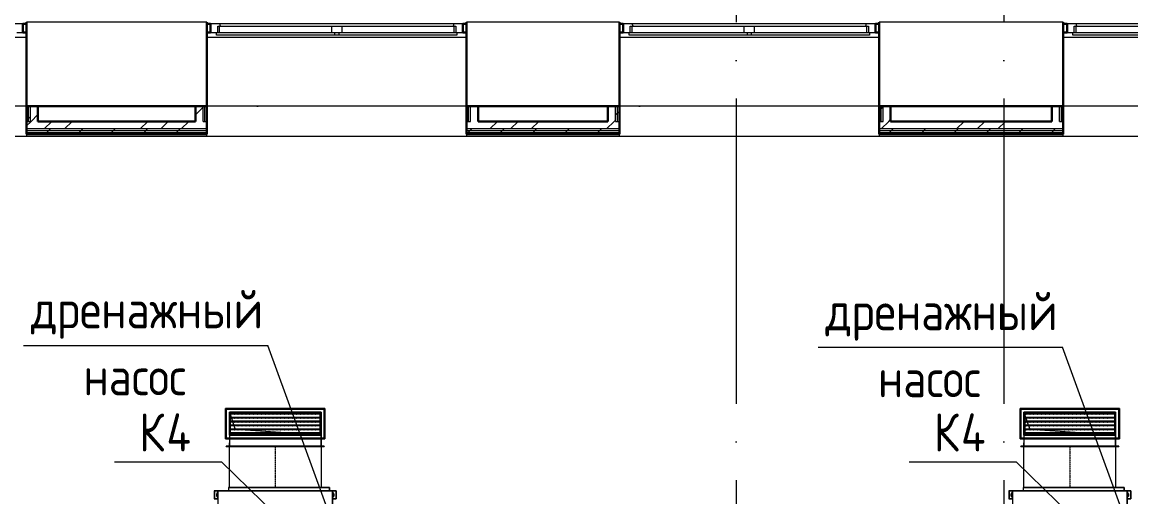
# Model space of a CAD drawing. Header units: millimetres. Extents: x -88595 to 880822, y -1054509 to -148035.
# Drawn here: x 410340 to 417595, y -270612 to -267502 of the extents above; entities that cross this region are included whole.
import ezdxf

# ---------------------------------------------------------------- set-up
doc = ezdxf.new("R2010")
doc.units = ezdxf.units.MM
doc.linetypes.add('$7$ADSK_Осевая', pattern=[14, 10, -2, 0, -2])
doc.linetypes.add('ADSK_Линия сетки', pattern=[25, 20, -2.5, 0, -2.5])
for name, color, linetype, lineweight in [('_ Окна', 7, 'Continuous', 30), ('Аннотация', 7, 'Continuous', 20), ('Воздуховоды', 7, 'Continuous', 18), ('Марки', 7, 'Continuous', 20), ('Оборудование', 7, 'Continuous', 18), ('Ограждение', 7, 'Continuous', 9), ('Окна', 7, 'Continuous', 9), ('Оси', 7, 'Continuous', 9), ('Стены внутренние', 7, 'Continuous', 18), ('Стены наружные', 7, 'Continuous', 18), ('Стены штриховка', 7, 'Continuous', 9)]:
    doc.layers.add(name, color=color, linetype=linetype, lineweight=lineweight)
doc.styles.add('$5$GOST Common', font='GOST_Common.ttf', dxfattribs={"width": 0.9, "height": 250})

# ---------------------------------------------------------------- blocks, each defined once
blk = doc.blocks.new('$0$ADSK_Канальный блок кондиционера1 - AD122MJERAB-3267588-В_Координация_3 этаж ОВ3')
at = {"layer": 'Оборудование', "color": 150, "true_color": 0x0080ff}
for p, q in [((-399, 697), (-399, 645)), ((-397, 697), (-399, 697)), ((-397, 697), (-399, 697)), ((-399, 697), (-399, 645)), ((-397, 697), (-396, 697)), ((-397, 697), (-375, 697)), ((-397, 697), (-397, 645)), ((-375, 697), (-396, 697)), ((-383, 663), (-383, 679)), ((-383, 679), (-383, 663)), ((375, 697), (-375, 697)), ((-375, 697), (375, 697)), ((-375, 697), (-375, 0)), ((-375, 697), (-375, 0)), ((-375, 697), (-375, 685.9)), ((-375, 685.9), (-375, 697)), ((-375, 656.1), (-375, 645)), ((-375, 645), (-375, 656.1)), ((355, 720), (-305, 720)), ((-305, 720), (355, 720)), ((-305, 720), (-305, 697)), ((-305, 720), (-305, 697)), ((355, 697), (-305, 697)), ((-305, 697), (355, 697)), ((355, 697), (355, 720)), ((355, 720), (355, 697)), ((375, 0), (375, 697)), ((375, 697), (375, 0)), ((375, 697), (397, 697)), ((396, 697), (375, 697)), ((375, 697), (375, 685.9)), ((375, 685.9), (375, 697)), ((375, 656.1), (375, 645)), ((375, 645), (375, 656.1)), ((383, 663), (383, 679)), ((383, 679), (383, 663)), ((396, 697), (397, 697)), ((399, 697), (397, 697)), ((399, 697), (397, 697)), ((397, 697), (397, 645)), ((399, 645), (399, 697)), ((399, 697), (399, 645)), ((-399, 645), (-397, 645)), ((-399, 645), (-397, 645)), ((-375, 645), (-397, 645)), ((-396, 645), (-397, 645)), ((-396, 645), (-375, 645)), ((375, 645), (396, 645)), ((397, 645), (375, 645)), ((432, 587.3), (375, 587.3)), ((375, 587.3), (375, 574.6)), ((375, 587.3), (375, 574.6)), ((397, 645), (396, 645)), ((397, 645), (399, 645)), ((397, 645), (399, 645)), ((432, 574.6), (432, 587.3)), ((432, 574.6), (432, 587.3)), ((375, 574.6), (432, 574.6)), ((432, 514.2), (375, 514.2)), ((375, 514.2), (375, 507.8)), ((375, 514.2), (375, 507.8)), ((432, 507.8), (432, 514.2)), ((432, 507.8), (432, 514.2)), ((375, 507.8), (432, 507.8)), ((400, 439.5), (375, 439.5)), ((375, 439.5), (375, 414.5)), ((375, 439.5), (375, 414.5)), ((400, 414.5), (400, 439.5)), ((400, 414.5), (400, 439.5)), ((375, 414.5), (400, 414.5)), ((375, 287), (375, 87)), ((465, 287), (375, 287)), ((375, 287), (465, 287)), ((375, 87), (375, 287)), ((465, 87), (465, 287)), ((465, 287), (465, 87)), ((375, 87), (465, 87)), ((465, 87), (375, 87)), ((-399, 72), (-399, 0)), ((-397, 72), (-399, 72)), ((-397, 72), (-399, 72)), ((-399, 72), (-399, 0)), ((-399, 0), (-397, 0)), ((-399, 0), (-397, 0)), ((-397, 72), (-396, 72)), ((-397, 72), (-375, 72)), ((-397, 72), (-397, 0)), ((-375, 0), (-397, 0)), ((-396, 0), (-397, 0)), ((-375, 72), (-396, 72)), ((-396, 0), (-375, 0)), ((-383, 38), (-383, 54)), ((-383, 54), (-383, 38)), ((-375, 60.9), (-375, 72)), ((-375, 72), (-375, 60.9)), ((-375, 0), (-375, 31.1)), ((-375, 31.1), (-375, 0)), ((375, 0), (-375, 0)), ((-375, 0), (375, 0)), ((355, 0), (-305, 0)), ((-305, 0), (355, 0)), ((-305, 0), (-305, -5)), ((-305, 0), (-305, -5)), ((355, -5), (355, 0)), ((355, 0), (355, -5)), ((375, 72), (397, 72)), ((396, 72), (375, 72)), ((375, 60.9), (375, 72)), ((375, 72), (375, 60.9)), ((375, 0), (375, 31.1)), ((375, 31.1), (375, 0)), ((375, 0), (396, 0)), ((397, 0), (375, 0)), ((383, 38), (383, 54)), ((383, 54), (383, 38)), ((396, 72), (397, 72)), ((397, 0), (396, 0)), ((399, 72), (397, 72)), ((399, 72), (397, 72)), ((397, 72), (397, 0)), ((397, 0), (399, 0)), ((397, 0), (399, 0)), ((399, 0), (399, 72)), ((399, 72), (399, 0)), ((355, -5), (-305, -5)), ((-305, -5), (355, -5))]:
    blk.add_line(p, q, dxfattribs=at)
for centre, start, end in [((-376, 679), 81.78679, 180), ((-376, 679), 81.78679, 180), ((-376, 663), 180, 278.21321), ((-376, 663), 180, 278.21321), ((376, 679), 0, 98.21321), ((376, 679), 0, 98.21321), ((376, 663), 261.78679, 0), ((376, 663), 261.78679, 0), ((-376, 54), 81.78679, 180), ((-376, 54), 81.78679, 180), ((-376, 38), 180, 278.21321), ((-376, 38), 180, 278.21321), ((376, 54), 0, 98.21321), ((376, 54), 0, 98.21321), ((376, 38), 261.78679, 360), ((376, 38), 261.78679, 360)]:
    blk.add_arc(centre, 7, start, end, dxfattribs=at)
blk = doc.blocks.new('$0$ADSK_Решетка вентиляционная жалюзийная_Приточная2 - Решетка приточная_Однорядная-4279700-В_Координация_3 этаж ОВ3')
at = {"layer": 'Воздуховоды', "lineweight": 9, "true_color": 0xffffff}
h = blk.add_hatch(dxfattribs=at)
h.set_pattern_fill('FP_29', style=0, pattern_type=2)
h.set_pattern_definition([(180, (7207.025, 25279.722), (3e-15, 25.4), [25.4, 0, 0, 0]), (180, (7207.025, 25284.802), (3e-15, 25.4), [25.4, 0, 0, 0])])
h.paths.add_polyline_path([(7502, 25199.6), (7502, 25339.6), (6912, 25339.6), (6912, 25199.6)])
at = {"layer": 'Воздуховоды', "color": 140, "true_color": 0x1bb3e4}
for p, q in [((6882, 25169.6), (6882, 25369.6)), ((6882, 25369.6), (7532, 25369.6)), ((7532, 25369.6), (6882, 25369.6)), ((6882, 25369.6), (6882, 25169.6)), ((6907, 25194.6), (6907, 25344.6)), ((6907, 25344.6), (7507, 25344.6)), ((7507, 25344.6), (6907, 25344.6)), ((6907, 25344.6), (6907, 25194.6)), ((7502, 25339.6), (6912, 25339.6)), ((6912, 25339.6), (6912, 25199.6)), ((6912, 25199.6), (6912, 25339.6)), ((6912, 25339.6), (7502, 25339.6)), ((6912, 25199.6), (6912, 25339.6)), ((6912, 25339.6), (7502, 25339.6)), ((7502, 25339.6), (6912, 25339.6)), ((6912, 25339.6), (6912, 25199.6)), ((7502, 25199.6), (7502, 25339.6)), ((7502, 25339.6), (7502, 25199.6)), ((7502, 25339.6), (7502, 25199.6)), ((7502, 25199.6), (7502, 25339.6)), ((7507, 25344.6), (7507, 25194.6)), ((7507, 25194.6), (7507, 25344.6)), ((7532, 25369.6), (7532, 25169.6)), ((7532, 25169.6), (7532, 25369.6)), ((7507, 25194.6), (6907, 25194.6)), ((6907, 25194.6), (7507, 25194.6)), ((6912, 25199.6), (7502, 25199.6)), ((7502, 25199.6), (6912, 25199.6)), ((7502, 25199.6), (6912, 25199.6)), ((6912, 25199.6), (7502, 25199.6)), ((7532, 25169.6), (6882, 25169.6)), ((6882, 25169.6), (7532, 25169.6))]:
    blk.add_line(p, q, dxfattribs=at)
blk = doc.blocks.new('$0$ADSK_Отвод_Прямоугольный1 - Стандарт-4055406-В_Координация_3 этаж ОВ3')
at = {"layer": 'Воздуховоды', "color": 140, "true_color": 0x1bb3e4}
for p, q in [((6887, 23876.6), (7527, 23876.6)), ((7527, 23876.6), (6887, 23876.6)), ((6887, 23874.6), (6887, 23876.6)), ((6887, 23876.6), (6887, 23874.6)), ((6887, 23874.6), (7527, 23874.6)), ((7527, 23874.6), (6887, 23874.6)), ((6907, 23851.6), (6907, 23876.6)), ((6907, 23876.6), (7507, 23876.6)), ((7507, 23876.6), (6907, 23876.6)), ((6907, 23876.6), (6907, 23851.6)), ((6907, 23876.6), (7507, 23876.6)), ((7507, 23876.6), (6907, 23876.6)), ((6907, 23874.6), (6907, 23876.6)), ((6907, 23876.6), (6907, 23874.6)), ((6907, 23874.6), (7507, 23874.6)), ((7507, 23874.6), (6907, 23874.6)), ((7507, 23851.6), (7507, 23876.6)), ((7507, 23876.6), (7507, 23851.6)), ((7507, 23876.6), (7507, 23874.6)), ((7507, 23876.6), (7507, 23874.6)), ((7527, 23876.6), (7527, 23874.6)), ((7527, 23876.6), (7527, 23874.6)), ((7527, 23821.6), (6887, 23821.6)), ((6887, 23821.6), (6887, 23631.6)), ((6887, 23631.6), (6887, 23821.6)), ((6887, 23821.6), (7527, 23821.6)), ((6907, 23851.6), (6907, 23801.6)), ((6907, 23651.6), (6907, 23851.6)), ((6907, 23801.6), (6907, 23651.6)), ((6907, 23801.6), (7507, 23801.6)), ((6907, 23651.6), (6907, 23801.6)), ((6907, 23801.6), (7507, 23801.6)), ((7507, 23801.6), (6907, 23801.6)), ((6907, 23801.6), (6907, 23651.6)), ((7507, 23801.6), (7507, 23851.6)), ((7507, 23651.6), (7507, 23851.6)), ((7507, 23651.6), (7507, 23801.6)), ((7507, 23801.6), (7507, 23651.6)), ((7507, 23651.6), (7507, 23801.6)), ((7527, 23631.6), (7527, 23821.6)), ((7527, 23821.6), (7527, 23631.6)), ((6887, 23631.6), (7527, 23631.6)), ((7527, 23631.6), (6887, 23631.6)), ((6907, 23651.6), (7507, 23651.6)), ((7507, 23651.6), (6907, 23651.6)), ((7507, 23651.6), (6907, 23651.6)), ((6907, 23651.6), (7507, 23651.6))]:
    blk.add_line(p, q, dxfattribs=at)
blk = doc.blocks.new('$0$ADSK_M_Оборудование1 - ADSK_Марка_15-3198495-В_Координация_3 этаж ОВ3')
at = {"layer": 'Марки'}
blk.add_line((-3.5, 0), (3.5, 0), dxfattribs=at)
blk = doc.blocks.new('$0$ADSK_Аннотация_Текст_сВыноской - Текст с выноской-3264166-В_Координация_3 этаж ОВ3')
at = {"layer": 'Аннотация'}
blk.add_line((-8, 0), (8, 0), dxfattribs=at)
blk = doc.blocks.new('3 этаж')
at = {"layer": '_ Окна', "lineweight": 18}
for p, q in [((422223.9, 658913.9), (422164.5, 658913.9)), ((422185.9, 658855.9), (422223.9, 658855.9)), ((422223.9, 658855.9), (422223.9, 658913.9)), ((423513.3, 658913.9), (423453.9, 658913.9)), ((423453.9, 658913.9), (423453.9, 658855.9)), ((423453.9, 658855.9), (423491.9, 658855.9)), ((423499.9, 658855.9), (423499.9, 658896.9)), ((423499.9, 658896.9), (423511.9, 658896.9)), ((423517.9, 658896.9), (423513.3, 658913.9)), ((425044.5, 658913.9), (425039.9, 658896.9)), ((425103.9, 658913.9), (425044.5, 658913.9)), ((425045.9, 658896.9), (425057.9, 658896.9)), ((425057.9, 658896.9), (425057.9, 658855.9)), ((425065.9, 658855.9), (425103.9, 658855.9)), ((425103.9, 658855.9), (425103.9, 658913.9)), ((426213.3, 658913.9), (426153.9, 658913.9)), ((426153.9, 658913.9), (426153.9, 658855.9)), ((426153.9, 658855.9), (426191.9, 658855.9)), ((426199.9, 658855.9), (426199.9, 658896.9)), ((426199.9, 658896.9), (426211.9, 658896.9)), ((426217.9, 658896.9), (426213.3, 658913.9)), ((427744.5, 658913.9), (427739.9, 658896.9)), ((427803.9, 658913.9), (427744.5, 658913.9)), ((427745.9, 658896.9), (427757.9, 658896.9)), ((427757.9, 658896.9), (427757.9, 658855.9)), ((427765.9, 658855.9), (427803.9, 658855.9)), ((427803.9, 658855.9), (427803.9, 658913.9)), ((429118.3, 658913.9), (429058.9, 658913.9)), ((429058.9, 658913.9), (429058.9, 658855.9)), ((429058.9, 658855.9), (429096.9, 658855.9)), ((429104.9, 658855.9), (429104.9, 658896.9)), ((429104.9, 658896.9), (429116.9, 658896.9)), ((429122.9, 658896.9), (429118.3, 658913.9))]:
    blk.add_line(p, q, dxfattribs=at)
at = {"layer": '_ Окна'}
for p, q in [((422248.9, 658913.9), (422223.9, 658913.9)), ((422223.9, 658913.9), (422223.9, 658855.9)), ((422223.9, 658855.9), (422248.9, 658855.9)), ((423453.9, 658913.9), (423428.9, 658913.9)), ((423428.9, 658855.9), (423453.9, 658855.9)), ((423453.9, 658855.9), (423453.9, 658913.9)), ((425128.9, 658913.9), (425103.9, 658913.9)), ((425103.9, 658913.9), (425103.9, 658855.9)), ((425103.9, 658855.9), (425128.9, 658855.9)), ((426153.9, 658913.9), (426128.9, 658913.9)), ((426128.9, 658855.9), (426153.9, 658855.9)), ((426153.9, 658855.9), (426153.9, 658913.9)), ((427828.9, 658913.9), (427803.9, 658913.9)), ((427803.9, 658913.9), (427803.9, 658855.9)), ((427803.9, 658855.9), (427828.9, 658855.9)), ((429058.9, 658913.9), (429033.9, 658913.9)), ((429033.9, 658855.9), (429058.9, 658855.9)), ((429058.9, 658855.9), (429058.9, 658913.9))]:
    blk.add_line(p, q, dxfattribs=at)
at = {"layer": 'Ограждение'}
for p, q in [((422248.9, 658823.9), (420598.9, 658823.9)), ((425128.9, 658823.9), (423428.9, 658823.9)), ((427828.9, 658823.9), (426128.9, 658823.9)), ((430733.9, 658823.9), (429033.9, 658823.9)), ((422248.9, 658373.9), (420598.9, 658373.9)), ((425128.9, 658373.9), (423428.9, 658373.9)), ((427828.9, 658373.9), (426128.9, 658373.9)), ((430733.9, 658373.9), (429033.9, 658373.9)), ((431248.9, 658173.9), (420968.9, 658173.9)), ((422248.9, 658173.9), (420968.9, 658173.9)), ((422248.9, 658188.9), (422248.9, 658173.9)), ((423428.9, 658173.9), (423428.9, 658188.9)), ((425128.9, 658173.9), (423428.9, 658173.9)), ((425128.9, 658188.9), (425128.9, 658173.9)), ((426128.9, 658173.9), (426128.9, 658188.9)), ((427828.9, 658173.9), (426128.9, 658173.9)), ((427828.9, 658188.9), (427828.9, 658173.9)), ((429033.9, 658173.9), (429033.9, 658188.9)), ((430733.9, 658173.9), (429033.9, 658173.9))]:
    blk.add_line(p, q, dxfattribs=at)
at = {"layer": 'Окна'}
for p, q in [((423491.9, 658855.9), (424263.9, 658855.9)), ((423491.9, 658838.9), (423491.9, 658855.9)), ((423511.9, 658896.9), (424243.9, 658896.9)), ((423511.9, 658855.9), (423511.9, 658896.9)), ((425044.5, 658913.9), (423513.3, 658913.9)), ((424243.9, 658896.9), (424313.9, 658896.9)), ((424243.9, 658896.9), (424243.9, 658855.9)), ((424263.9, 658855.9), (424293.9, 658855.9)), ((424263.9, 658855.9), (424263.9, 658838.9)), ((424293.9, 658855.9), (425065.9, 658855.9)), ((424293.9, 658838.9), (424293.9, 658855.9)), ((424313.9, 658896.9), (425045.9, 658896.9)), ((424313.9, 658855.9), (424313.9, 658896.9)), ((425045.9, 658896.9), (425045.9, 658855.9)), ((425065.9, 658855.9), (425065.9, 658838.9)), ((426191.9, 658855.9), (426963.9, 658855.9)), ((426191.9, 658838.9), (426191.9, 658855.9)), ((426211.9, 658896.9), (426943.9, 658896.9)), ((426211.9, 658855.9), (426211.9, 658896.9)), ((427744.5, 658913.9), (426213.3, 658913.9)), ((426943.9, 658896.9), (427013.9, 658896.9)), ((426943.9, 658896.9), (426943.9, 658855.9)), ((426963.9, 658855.9), (426993.9, 658855.9)), ((426963.9, 658855.9), (426963.9, 658838.9)), ((426993.9, 658855.9), (427765.9, 658855.9)), ((426993.9, 658838.9), (426993.9, 658855.9)), ((427013.9, 658896.9), (427745.9, 658896.9)), ((427013.9, 658855.9), (427013.9, 658896.9)), ((427745.9, 658896.9), (427745.9, 658855.9)), ((427765.9, 658855.9), (427765.9, 658838.9)), ((429096.9, 658855.9), (429868.9, 658855.9)), ((429096.9, 658838.9), (429096.9, 658855.9)), ((429116.9, 658896.9), (429848.9, 658896.9)), ((429116.9, 658855.9), (429116.9, 658896.9)), ((430649.5, 658913.9), (429118.3, 658913.9)), ((424263.9, 658838.9), (423491.9, 658838.9)), ((424293.9, 658838.9), (424263.9, 658838.9)), ((425065.9, 658838.9), (424293.9, 658838.9)), ((426963.9, 658838.9), (426191.9, 658838.9)), ((426993.9, 658838.9), (426963.9, 658838.9)), ((427765.9, 658838.9), (426993.9, 658838.9)), ((429868.9, 658838.9), (429096.9, 658838.9))]:
    blk.add_line(p, q, dxfattribs=at)
at = {"layer": 'Оси', "linetype": 'ADSK_Линия сетки', "ltscale": 100}
for p, q in [((426893.9, 695924.5), (426893.9, 629947.7)), ((428643.9, 695924.5), (428643.9, 629947.7)), ((466011.2, 658373.9), (389071.6, 658373.9))]:
    blk.add_line(p, q, dxfattribs=at)
at = {"layer": 'Стены внутренние', "lineweight": 30}
for p, q in [((422248.9, 658923.9), (422248.9, 658373.9)), ((423428.9, 658373.9), (423428.9, 658923.9)), ((425128.9, 658923.9), (425128.9, 658373.9)), ((426128.9, 658373.9), (426128.9, 658923.9)), ((427828.9, 658923.9), (427828.9, 658373.9)), ((429033.9, 658373.9), (429033.9, 658923.9)), ((422323.9, 658373.9), (423353.9, 658373.9)), ((425203.9, 658373.9), (426053.9, 658373.9)), ((427903.9, 658373.9), (428958.9, 658373.9))]:
    blk.add_line(p, q, dxfattribs=at)
at = {"layer": 'Стены внутренние'}
for p, q in [((423428.9, 658923.9), (422248.9, 658923.9)), ((426128.9, 658923.9), (425128.9, 658923.9)), ((429033.9, 658923.9), (427828.9, 658923.9))]:
    blk.add_line(p, q, dxfattribs=at)
at = {"layer": 'Стены наружные', "lineweight": 30}
for p, q in [((422248.9, 658373.9), (422248.9, 658188.9)), ((422323.9, 658373.9), (422248.9, 658373.9)), ((422323.9, 658273.9), (422323.9, 658373.9)), ((423353.9, 658373.9), (423353.9, 658273.9)), ((423428.9, 658373.9), (423353.9, 658373.9)), ((423428.9, 658188.9), (423428.9, 658373.9)), ((425128.9, 658373.9), (425128.9, 658188.9)), ((425203.9, 658373.9), (425128.9, 658373.9)), ((425203.9, 658273.9), (425203.9, 658373.9)), ((426053.9, 658373.9), (426053.9, 658273.9)), ((426128.9, 658373.9), (426053.9, 658373.9)), ((426128.9, 658188.9), (426128.9, 658373.9)), ((427828.9, 658373.9), (427828.9, 658188.9)), ((427903.9, 658373.9), (427828.9, 658373.9)), ((427903.9, 658273.9), (427903.9, 658373.9)), ((428958.9, 658373.9), (428958.9, 658273.9)), ((429033.9, 658373.9), (428958.9, 658373.9)), ((429033.9, 658188.9), (429033.9, 658373.9)), ((423353.9, 658273.9), (422323.9, 658273.9)), ((426053.9, 658273.9), (425203.9, 658273.9)), ((428958.9, 658273.9), (427903.9, 658273.9)), ((422248.9, 658188.9), (423428.9, 658188.9)), ((425128.9, 658188.9), (426128.9, 658188.9)), ((427828.9, 658188.9), (429033.9, 658188.9))]:
    blk.add_line(p, q, dxfattribs=at)
at = {"layer": 'Стены наружные', "linetype": 'Continuous', "lineweight": 9}
for p, q in [((423353.9, 658316), (423403.9, 658366)), ((426116.4, 658328.8), (426128.9, 658341.3)), ((427828.9, 658344.2), (427841.4, 658356.7)), ((427841.4, 658356.7), (427853.9, 658369.2)), ((427853.9, 658371), (427856.8, 658373.9)), ((422248.9, 658279.7), (422261.4, 658292.2)), ((422248.9, 658244.2), (422278.6, 658273.9)), ((422261.4, 658292.2), (422273.9, 658304.7)), ((422278.6, 658273.9), (422323.9, 658319.2)), ((422363.5, 658223.9), (422413.5, 658273.9)), ((422498.4, 658223.9), (422548.4, 658273.9)), ((422991.9, 658223.9), (423041.9, 658273.9)), ((423126.8, 658223.9), (423176.8, 658273.9)), ((423261.8, 658223.9), (423311.8, 658273.9)), ((425281.9, 658223.9), (425331.9, 658273.9)), ((425416.8, 658223.9), (425466.8, 658273.9)), ((425551.7, 658223.9), (425601.7, 658273.9)), ((426045.2, 658223.9), (426095.2, 658273.9)), ((426095.2, 658273.9), (426103.9, 658282.6)), ((426103.9, 658316.3), (426116.4, 658328.8)), ((427841.7, 658223.9), (427891.7, 658273.9)), ((427891.7, 658273.9), (427903.9, 658286.1)), ((428335.1, 658223.9), (428385.1, 658273.9)), ((428470.1, 658223.9), (428520.1, 658273.9)), ((428605, 658223.9), (428655, 658273.9)), ((429031.3, 658273.9), (429033.9, 658276.4)), ((422299.5, 658188.9), (422304.5, 658193.9)), ((422370.2, 658188.9), (422375.2, 658193.9)), ((422380.2, 658198.9), (422392.7, 658211.4)), ((422392.7, 658211.4), (422405.2, 658223.9)), ((422440.9, 658188.9), (422445.9, 658193.9)), ((422511.6, 658188.9), (422516.6, 658193.9)), ((422582.4, 658188.9), (422587.4, 658193.9)), ((422587.4, 658193.9), (422592.4, 658198.9)), ((422592.4, 658198.9), (422604.9, 658211.4)), ((422604.9, 658211.4), (422617.4, 658223.9)), ((422653.1, 658188.9), (422658.1, 658193.9)), ((422723.8, 658188.9), (422728.8, 658193.9)), ((422794.5, 658188.9), (422799.5, 658193.9)), ((422804.5, 658198.9), (422817, 658211.4)), ((422817, 658211.4), (422829.5, 658223.9)), ((422865.2, 658188.9), (422870.2, 658193.9)), ((422935.9, 658188.9), (422940.9, 658193.9)), ((423006.6, 658188.9), (423011.6, 658193.9)), ((423011.6, 658193.9), (423016.6, 658198.9)), ((423016.6, 658198.9), (423029.1, 658211.4)), ((423029.1, 658211.4), (423041.6, 658223.9)), ((423077.3, 658188.9), (423082.3, 658193.9)), ((423148, 658188.9), (423153, 658193.9)), ((423218.8, 658188.9), (423223.8, 658193.9)), ((423228.8, 658198.9), (423241.3, 658211.4)), ((423241.3, 658211.4), (423253.8, 658223.9)), ((423289.5, 658188.9), (423294.5, 658193.9)), ((423360.2, 658188.9), (423365.2, 658193.9)), ((425128.9, 658189.8), (425132.9, 658193.9)), ((425132.9, 658193.9), (425137.9, 658198.9)), ((425137.9, 658198.9), (425150.4, 658211.4)), ((425150.4, 658211.4), (425162.9, 658223.9)), ((425198.7, 658188.9), (425203.7, 658193.9)), ((425269.4, 658188.9), (425274.4, 658193.9)), ((425340.1, 658188.9), (425345.1, 658193.9)), ((425350.1, 658198.9), (425362.6, 658211.4)), ((425362.6, 658211.4), (425375.1, 658223.9)), ((425410.8, 658188.9), (425415.8, 658193.9)), ((425481.5, 658188.9), (425486.5, 658193.9)), ((425552.2, 658188.9), (425557.2, 658193.9)), ((425557.2, 658193.9), (425562.2, 658198.9)), ((425562.2, 658198.9), (425574.7, 658211.4)), ((425574.7, 658211.4), (425587.2, 658223.9)), ((425622.9, 658188.9), (425627.9, 658193.9)), ((425693.6, 658188.9), (425698.6, 658193.9)), ((425764.3, 658188.9), (425769.3, 658193.9)), ((425774.3, 658198.9), (425786.8, 658211.4)), ((425786.8, 658211.4), (425799.3, 658223.9)), ((425835, 658188.9), (425840, 658193.9)), ((425905.8, 658188.9), (425910.8, 658193.9)), ((425976.5, 658188.9), (425981.5, 658193.9)), ((425981.5, 658193.9), (425986.5, 658198.9)), ((425986.5, 658198.9), (425999, 658211.4)), ((425999, 658211.4), (426011.5, 658223.9)), ((426047.2, 658188.9), (426052.2, 658193.9)), ((426117.9, 658188.9), (426122.9, 658193.9)), ((427885.7, 658188.9), (427890.7, 658193.9)), ((427895.7, 658198.9), (427908.2, 658211.4)), ((427908.2, 658211.4), (427920.7, 658223.9)), ((427956.4, 658188.9), (427961.4, 658193.9)), ((428027.1, 658188.9), (428032.1, 658193.9)), ((428097.8, 658188.9), (428102.8, 658193.9)), ((428102.8, 658193.9), (428107.8, 658198.9)), ((428107.8, 658198.9), (428120.3, 658211.4)), ((428120.3, 658211.4), (428132.8, 658223.9)), ((428168.5, 658188.9), (428173.5, 658193.9)), ((428239.2, 658188.9), (428244.2, 658193.9)), ((428309.9, 658188.9), (428314.9, 658193.9)), ((428319.9, 658198.9), (428332.4, 658211.4)), ((428332.4, 658211.4), (428344.9, 658223.9)), ((428380.6, 658188.9), (428385.6, 658193.9)), ((428451.3, 658188.9), (428456.3, 658193.9)), ((428522.1, 658188.9), (428527.1, 658193.9)), ((428527.1, 658193.9), (428532.1, 658198.9)), ((428532.1, 658198.9), (428544.6, 658211.4)), ((428544.6, 658211.4), (428557.1, 658223.9)), ((428592.8, 658188.9), (428597.8, 658193.9)), ((428663.5, 658188.9), (428668.5, 658193.9)), ((428734.2, 658188.9), (428739.2, 658193.9)), ((428744.2, 658198.9), (428756.7, 658211.4)), ((428756.7, 658211.4), (428769.2, 658223.9)), ((428804.9, 658188.9), (428809.9, 658193.9)), ((428875.6, 658188.9), (428880.6, 658193.9)), ((428946.3, 658188.9), (428951.3, 658193.9)), ((428951.3, 658193.9), (428956.3, 658198.9)), ((428956.3, 658198.9), (428968.8, 658211.4)), ((428968.8, 658211.4), (428981.3, 658223.9)), ((429017, 658188.9), (429022, 658193.9))]:
    blk.add_line(p, q, dxfattribs=at)
at = {"layer": 'Стены штриховка'}
for p, q in [((422261.4, 658273.9), (422261.4, 658373.9)), ((422273.9, 658273.9), (422273.9, 658373.9)), ((423403.9, 658273.9), (423403.9, 658373.9)), ((423416.4, 658273.9), (423416.4, 658373.9)), ((425141.4, 658273.9), (425141.4, 658373.9)), ((425153.9, 658273.9), (425153.9, 658373.9)), ((426103.9, 658273.9), (426103.9, 658373.9)), ((426116.4, 658273.9), (426116.4, 658373.9)), ((427841.4, 658273.9), (427841.4, 658373.9)), ((427853.9, 658273.9), (427853.9, 658373.9)), ((429008.9, 658273.9), (429008.9, 658373.9)), ((429021.4, 658273.9), (429021.4, 658373.9)), ((422248.9, 658273.9), (422273.9, 658273.9)), ((423403.9, 658273.9), (423428.9, 658273.9)), ((425128.9, 658273.9), (425153.9, 658273.9)), ((426103.9, 658273.9), (426128.9, 658273.9)), ((427828.9, 658273.9), (427853.9, 658273.9)), ((429008.9, 658273.9), (429033.9, 658273.9)), ((423428.9, 658223.9), (422248.9, 658223.9)), ((423428.9, 658211.4), (422248.9, 658211.4)), ((423428.9, 658198.9), (422248.9, 658198.9)), ((422248.9, 658193.9), (423428.9, 658193.9)), ((426128.9, 658223.9), (425128.9, 658223.9)), ((426128.9, 658211.4), (425128.9, 658211.4)), ((426128.9, 658198.9), (425128.9, 658198.9)), ((425128.9, 658193.9), (426128.9, 658193.9)), ((429033.9, 658223.9), (427828.9, 658223.9)), ((429033.9, 658211.4), (427828.9, 658211.4)), ((429033.9, 658198.9), (427828.9, 658198.9)), ((427828.9, 658193.9), (429033.9, 658193.9))]:
    blk.add_line(p, q, dxfattribs=at)

msp = doc.modelspace()

# ---------------------------------------------------------------- linework, layer by layer
at = {"layer": 'Аннотация'}
for p, q in [((412394.3, -270846.3), (411947.9, -269620)), ((417594.3, -270858.8), (417147.9, -269632.5))]:
    msp.add_line(p, q, dxfattribs=at)
at = {"layer": 'Воздуховоды', "color": 140, "true_color": 0x1bb3e4}
for p, q in [((412295.8, -270057.5), (411695.8, -270057.5)), ((411695.8, -270057.5), (411695.8, -270207.5)), ((411695.8, -270057.5), (411733.3, -270170)), ((412295.8, -270207.5), (412295.8, -270057.5)), ((417495.8, -270057.5), (416895.8, -270057.5)), ((416895.8, -270057.5), (416895.8, -270207.5)), ((416895.8, -270057.5), (416933.3, -270170)), ((417495.8, -270207.5), (417495.8, -270057.5)), ((412295.8, -270207.5), (411733.3, -270170)), ((417495.8, -270207.5), (416933.3, -270170)), ((411695.8, -270207.5), (412295.8, -270207.5)), ((416895.8, -270207.5), (417495.8, -270207.5)), ((412295.8, -270282.5), (411695.8, -270282.5)), ((411695.8, -270550.5), (411695.8, -270282.5)), ((412295.8, -270282.5), (412295.8, -270550.5)), ((417495.8, -270282.5), (416895.8, -270282.5)), ((416895.8, -270550.5), (416895.8, -270282.5)), ((417495.8, -270282.5), (417495.8, -270550.5)), ((412295.8, -270550.5), (411695.8, -270550.5)), ((417495.8, -270550.5), (416895.8, -270550.5))]:
    msp.add_line(p, q, dxfattribs=at)
at = {"layer": 'Воздуховоды', "color": 140, "linetype": '$7$ADSK_Осевая', "true_color": 0x1bb3e4}
for p, q in [((411995.8, -270282.5), (411995.8, -270550.5)), ((417195.8, -270282.5), (417195.8, -270550.5))]:
    msp.add_line(p, q, dxfattribs=at)
at = {"layer": 'Марки'}
for p, q in [((412002.4, -270732.1), (411644.2, -270382.6)), ((417202.4, -270732.1), (416844.2, -270382.6))]:
    msp.add_line(p, q, dxfattribs=at)

# ---------------------------------------------------------------- block references
at = {"layer": 'Аннотация', "xscale": 100, "yscale": 100, "zscale": 100}
for p in [(411147.9, -269620), (416347.9, -269632.5)]:
    msp.add_blockref('$0$ADSK_Аннотация_Текст_сВыноской - Текст с выноской-3264166-В_Координация_3 этаж ОВ3', p, dxfattribs=at)
at = {"layer": 'Воздуховоды', "color": 140, "true_color": 0x1bb3e4}
for p in [(404788.8, -295402), (409988.8, -295402)]:
    msp.add_blockref('$0$ADSK_Решетка вентиляционная жалюзийная_Приточная2 - Решетка приточная_Однорядная-4279700-В_Координация_3 этаж ОВ3', p, dxfattribs=at)
at = {"layer": 'Воздуховоды', "color": 140, "true_color": 0x1bb3e4, "rotation": 180}
for p in [(419202.8, -246405.9), (424402.8, -246405.9)]:
    msp.add_blockref('$0$ADSK_Отвод_Прямоугольный1 - Стандарт-4055406-В_Координация_3 этаж ОВ3', p, dxfattribs=at)
at = {"layer": 'Марки', "xscale": 99.99999999999993, "yscale": 99.99999999999993, "zscale": 99.99999999999993}
for p in [(411294.2, -270382.6), (416494.2, -270382.6)]:
    msp.add_blockref('$0$ADSK_M_Оборудование1 - ADSK_Марка_15-3198495-В_Координация_3 этаж ОВ3', p, dxfattribs=at)
at = {"layer": 'Оборудование', "color": 5, "true_color": 0x0000ff}
msp.add_blockref('3 этаж', (-11880.6, -926425.8), dxfattribs=at)
at = {"layer": 'Оборудование', "color": 150, "true_color": 0x0080ff}
for p in [(411995.8, -271270.5), (417195.8, -271270.5)]:
    msp.add_blockref('$0$ADSK_Канальный блок кондиционера1 - AD122MJERAB-3267588-В_Координация_3 этаж ОВ3', p, dxfattribs=at)

# ---------------------------------------------------------------- texts
at = {"layer": 'Аннотация', "lineweight": 9, "char_height": 250, "attachment_point": 1, "style": '$5$GOST Common'}
for s, insert, width in [('дренажный', (410396.9, -269258.3), 1847.088), ('дренажный', (415596.9, -269270.8), 1847.088), ('насос', (410740.5, -269697.1), 937.974), ('насос', (415940.5, -269709.6), 937.974)]:
    msp.add_mtext(s, dxfattribs=dict(at, insert=insert, width=width))
at = {"layer": 'Марки', "lineweight": 9, "char_height": 250, "width": 216.456, "attachment_point": 1, "style": '$5$GOST Common'}
for s, insert in [('\\fGOST Common|b0|i0|c204|p34|;\\W.9;К', (411104.9, -270064.8)), ('\\fGOST Common|b0|i0|c204|p34|;\\W.9;4', (411283.5, -270064.8)), ('\\fGOST Common|b0|i0|c204|p34|;\\W.9;К', (416304.9, -270064.8)), ('\\fGOST Common|b0|i0|c204|p34|;\\W.9;4', (416483.5, -270064.8))]:
    msp.add_mtext(s, dxfattribs=dict(at, insert=insert))

doc.saveas('drawing.dxf')
